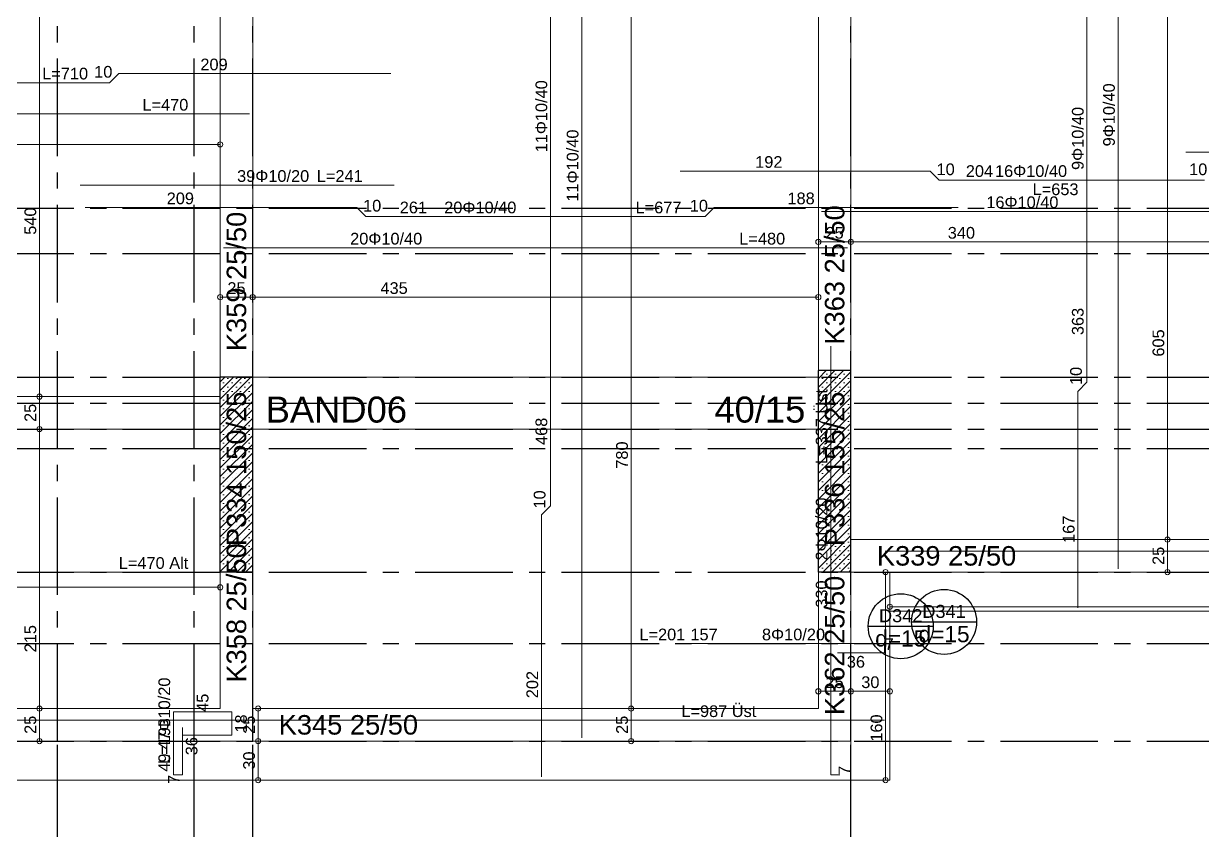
# Model space of a CAD drawing. Header units: millimetres. Extents: x 2232 to 85269, y -3593 to 5869.
# Drawn here: x 61868 to 62775, y 2874 to 3495 of the extents above; entities that cross this region are included whole.
import ezdxf

# ---------------------------------------------------------------- set-up
doc = ezdxf.new("R2010")
doc.units = ezdxf.units.MM
doc.linetypes.add('CENTER2', pattern=[112.5, 75, -12.5, 12.5, -12.5])
doc.linetypes.add('DASHDOT2', pattern=[12.7, 6.35, -3.175, 0, -3.175])
doc.layers.add('aks', color=251, linetype='DASHDOT2', lineweight=35)
for name, color, linetype in [('Donatı Topl. Uzun. Yazısı', 7, 'Continuous'), ('Donatı Uz. Yazısı', 7, 'Continuous'), ('Donatı Yazısı', 7, 'Continuous'), ('Donatı Çizgisi', 7, 'Continuous'), ('Döşeme', 7, 'Continuous'), ('Kiriş', 7, 'Continuous'), ('Panel', 7, 'Continuous'), ('Standart', 7, 'Continuous'), ('Statik Döşeme Kenarı', 7, 'Continuous'), ('Ölçülendirme', 7, 'Continuous')]:
    doc.layers.add(name, color=color, linetype=linetype)
doc.styles.add('arial_1_18', font='arial.ttf', dxfattribs={"height": 0.2})
pattern_1 = [(45, (0, 0), (-3.314563, 3.314563), []), (45, (3.3146, 0), (-3.314563, 3.314563), [0, -4.6875])]

# ---------------------------------------------------------------- blocks, each defined once
blk = doc.blocks.new('IDE612Entity5188')
at = {"layer": 'Kiriş', "color": 4, "linetype": 'Continuous', "lineweight": 5}
blk.add_lwpolyline([(550, 240), (975, 240)], dxfattribs=at)
blk = doc.blocks.new('IDE612Entity5189')
at = {"layer": 'Kiriş', "color": 4, "linetype": 'Continuous', "lineweight": 5}
blk.add_lwpolyline([(550, 265), (975, 265)], dxfattribs=at)
blk = doc.blocks.new('IDE612Entity5192')
at = {"layer": 'aks', "color": 251, "linetype": 'CENTER2', "lineweight": -3}
blk.add_lwpolyline([(955, -528), (955, 0)], dxfattribs=at)
blk = doc.blocks.new('IDE612Entity5194')
at = {"layer": 'aks', "color": 251, "linetype": 'CENTER2', "lineweight": -3}
blk.add_lwpolyline([(955, 0), (955, 2330)], dxfattribs=at)
blk = doc.blocks.new('IDE612Entity5241')
at = {"layer": 'aks', "color": 251, "linetype": 'CENTER2', "lineweight": -3}
blk.add_lwpolyline([(1460, -528), (1460, 0)], dxfattribs=at)
blk = doc.blocks.new('IDE612Entity5243')
at = {"layer": 'aks', "color": 251, "linetype": 'CENTER2', "lineweight": -3}
blk.add_lwpolyline([(1460, 0), (1460, 2330)], dxfattribs=at)
blk = doc.blocks.new('IDE612Entity5248')
at = {"layer": 'aks', "color": 251, "linetype": 'CENTER2', "lineweight": -3}
blk.add_lwpolyline([(850, -528), (850, 0)], dxfattribs=at)
blk = doc.blocks.new('IDE612Entity5250')
at = {"layer": 'aks', "color": 251, "linetype": 'CENTER2', "lineweight": -3}
blk.add_lwpolyline([(850, 0), (850, 2330)], dxfattribs=at)
blk = doc.blocks.new('IDE612Entity5255')
at = {"layer": 'aks', "color": 251, "linetype": 'CENTER2', "lineweight": -3}
blk.add_lwpolyline([(1000, -528), (1000, 0)], dxfattribs=at)
blk = doc.blocks.new('IDE612Entity5257')
at = {"layer": 'aks', "color": 251, "linetype": 'CENTER2', "lineweight": -3}
blk.add_lwpolyline([(1000, 0), (1000, 2330)], dxfattribs=at)
blk = doc.blocks.new('IDE612Entity5355')
at = {"layer": 'aks', "color": 251, "linetype": 'CENTER2', "lineweight": -3}
blk.add_lwpolyline([(0, 410), (3260, 410)], dxfattribs=at)
blk = doc.blocks.new('IDE612Entity5362')
at = {"layer": 'aks', "color": 251, "linetype": 'CENTER2', "lineweight": -3}
blk.add_lwpolyline([(0, 260), (3260, 260)], dxfattribs=at)
blk = doc.blocks.new('IDE612Entity5369')
at = {"layer": 'aks', "color": 251, "linetype": 'CENTER2', "lineweight": -3}
blk.add_lwpolyline([(0, 280), (3260, 280)], dxfattribs=at)
blk = doc.blocks.new('IDE612Entity5376')
at = {"layer": 'aks', "color": 251, "linetype": 'CENTER2', "lineweight": -3}
blk.add_lwpolyline([(0, 240), (3260, 240)], dxfattribs=at)
blk = doc.blocks.new('IDE612Entity5383')
at = {"layer": 'aks', "color": 251, "linetype": 'CENTER2', "lineweight": -3}
blk.add_lwpolyline([(0, 375), (3260, 375)], dxfattribs=at)
blk = doc.blocks.new('IDE612Entity5390')
at = {"layer": 'aks', "color": 251, "linetype": 'CENTER2', "lineweight": -3}
blk.add_lwpolyline([(0, 225), (3260, 225)], dxfattribs=at)
blk = doc.blocks.new('IDE612Entity5397')
at = {"layer": 'aks', "color": 251, "linetype": 'CENTER2', "lineweight": -3}
blk.add_lwpolyline([(0, 130), (3260, 130)], dxfattribs=at)
blk = doc.blocks.new('IDE612Entity5404')
at = {"layer": 'aks', "color": 251, "linetype": 'CENTER2', "lineweight": -3}
blk.add_lwpolyline([(0, 75), (3260, 75)], dxfattribs=at)
blk = doc.blocks.new('IDE612Entity5411')
at = {"layer": 'aks', "color": 251, "linetype": 'CENTER2', "lineweight": -3}
blk.add_lwpolyline([(0, 0), (3260, 0)], dxfattribs=at)
blk = doc.blocks.new('IDE612Entity5533')
at = {"layer": 'Panel', "linetype": 'Continuous', "lineweight": 5}
h = blk.add_hatch(dxfattribs=at)
h.set_pattern_fill('SACNCR', color=163, scale=50, style=0)
h.set_pattern_definition(pattern_1)
h.paths.add_polyline_path([(975, 130), (975, 280), (1000, 280), (1000, 130)])
blk = doc.blocks.new('IDE612Entity5534')
at = {"layer": 'Panel', "color": 164, "linetype": 'Continuous', "lineweight": -3}
blk.add_lwpolyline([(1000, 130), (975, 130)], dxfattribs=at)
blk = doc.blocks.new('IDE612Entity5535')
at = {"layer": 'Panel', "color": 164, "linetype": 'Continuous', "lineweight": -3}
blk.add_lwpolyline([(1000, 130), (1000, 280)], dxfattribs=at)
blk = doc.blocks.new('IDE612Entity5536')
at = {"layer": 'Panel', "color": 164, "linetype": 'Continuous', "lineweight": -3}
blk.add_lwpolyline([(1000, 280), (975, 280)], dxfattribs=at)
blk = doc.blocks.new('IDE612Entity5537')
at = {"layer": 'Panel', "color": 164, "linetype": 'Continuous', "lineweight": -3}
blk.add_lwpolyline([(975, 130), (975, 280)], dxfattribs=at)
blk = doc.blocks.new('IDE612Entity5538')
at = {"layer": 'Panel', "color": 159, "linetype": 'Continuous', "lineweight": -3, "style": 'arial_1_18'}
blk.add_text('P334 150/25', height=15, rotation=90, dxfattribs=at).set_placement((995, 150))
blk = doc.blocks.new('IDE612Entity5539')
at = {"layer": 'Panel', "linetype": 'Continuous', "lineweight": 5}
h = blk.add_hatch(dxfattribs=at)
h.set_pattern_fill('SACNCR', color=163, scale=50, style=0)
h.set_pattern_definition(pattern_1)
h.paths.add_polyline_path([(1435, 130), (1435, 285), (1460, 285), (1460, 130)])
blk = doc.blocks.new('IDE612Entity5540')
at = {"layer": 'Panel', "color": 164, "linetype": 'Continuous', "lineweight": -3}
blk.add_lwpolyline([(1460, 130), (1435, 130)], dxfattribs=at)
blk = doc.blocks.new('IDE612Entity5541')
at = {"layer": 'Panel', "color": 164, "linetype": 'Continuous', "lineweight": -3}
blk.add_lwpolyline([(1460, 130), (1460, 285)], dxfattribs=at)
blk = doc.blocks.new('IDE612Entity5542')
at = {"layer": 'Panel', "color": 164, "linetype": 'Continuous', "lineweight": -3}
blk.add_lwpolyline([(1460, 285), (1435, 285)], dxfattribs=at)
blk = doc.blocks.new('IDE612Entity5543')
at = {"layer": 'Panel', "color": 164, "linetype": 'Continuous', "lineweight": -3}
blk.add_lwpolyline([(1435, 130), (1435, 285)], dxfattribs=at)
blk = doc.blocks.new('IDE612Entity5544')
at = {"layer": 'Panel', "color": 159, "linetype": 'Continuous', "lineweight": -3, "style": 'arial_1_18'}
blk.add_text('P336 155/25', height=15, rotation=90, dxfattribs=at).set_placement((1455, 150))
blk = doc.blocks.new('IDE612Entity5650')
at = {"layer": 'Kiriş', "color": 4, "linetype": 'Continuous', "lineweight": 5}
blk.add_lwpolyline([(1000, 25), (1000, 130)], dxfattribs=at)
blk = doc.blocks.new('IDE612Entity5651')
at = {"layer": 'Kiriş', "color": 4, "linetype": 'Continuous', "lineweight": 5}
blk.add_lwpolyline([(975, 25), (975, 130)], dxfattribs=at)
blk = doc.blocks.new('IDE612Entity5652')
at = {"layer": 'Kiriş', "color": 159, "linetype": 'Continuous', "lineweight": 5, "style": 'arial_1_18'}
blk.add_text('K358 25/50', height=15, rotation=90, dxfattribs=at).set_placement((995, 45))
blk = doc.blocks.new('IDE612Entity5653')
at = {"layer": 'Kiriş', "color": 4, "linetype": 'Continuous', "lineweight": 5}
blk.add_lwpolyline([(1460, 0), (1460, 130)], dxfattribs=at)
blk = doc.blocks.new('IDE612Entity5654')
at = {"layer": 'Kiriş', "color": 4, "linetype": 'Continuous', "lineweight": 5}
blk.add_lwpolyline([(1435, 25), (1435, 130)], dxfattribs=at)
blk = doc.blocks.new('IDE612Entity5655')
at = {"layer": 'Kiriş', "color": 159, "linetype": 'Continuous', "lineweight": 5, "style": 'arial_1_18'}
blk.add_text('K362 25/50', height=15, rotation=90, dxfattribs=at).set_placement((1455, 20))
blk = doc.blocks.new('IDE612Entity5690')
at = {"layer": 'Kiriş', "color": 4, "linetype": 'Continuous', "lineweight": 5}
blk.add_lwpolyline([(1460, 130), (1490, 130)], dxfattribs=at)
blk = doc.blocks.new('IDE612Entity5691')
at = {"layer": 'Kiriş', "color": 4, "linetype": 'Continuous', "lineweight": 5}
blk.add_lwpolyline([(1490, 130), (1800, 130)], dxfattribs=at)
blk = doc.blocks.new('IDE612Entity5692')
at = {"layer": 'Kiriş', "color": 4, "linetype": 'Continuous', "lineweight": 5}
blk.add_lwpolyline([(1460, 155), (1800, 155)], dxfattribs=at)
blk = doc.blocks.new('IDE612Entity5693')
at = {"layer": 'Kiriş', "color": 159, "linetype": 'Continuous', "lineweight": 5, "style": 'arial_1_18'}
blk.add_text('K339 25/50', height=15, dxfattribs=at).set_placement((1480, 135))
blk = doc.blocks.new('IDE612Entity5703')
at = {"layer": 'Kiriş', "color": 4, "linetype": 'Continuous', "lineweight": 5}
blk.add_lwpolyline([(525, 0), (1000, 0)], dxfattribs=at)
blk = doc.blocks.new('IDE612Entity5704')
at = {"layer": 'Kiriş', "color": 4, "linetype": 'Continuous', "lineweight": 5}
blk.add_lwpolyline([(550, 25), (975, 25)], dxfattribs=at)
blk = doc.blocks.new('IDE612Entity5706')
at = {"layer": 'Kiriş', "color": 4, "linetype": 'Continuous', "lineweight": 5}
blk.add_lwpolyline([(1000, 0), (1460, 0)], dxfattribs=at)
blk = doc.blocks.new('IDE612Entity5707')
at = {"layer": 'Kiriş', "color": 4, "linetype": 'Continuous', "lineweight": 5}
blk.add_lwpolyline([(1000, 25), (1435, 25)], dxfattribs=at)
blk = doc.blocks.new('IDE612Entity5708')
at = {"layer": 'Kiriş', "color": 159, "linetype": 'Continuous', "lineweight": 5, "style": 'arial_1_18'}
blk.add_text('K345 25/50', height=15, dxfattribs=at).set_placement((1020, 5))
blk = doc.blocks.new('IDE612Entity5742')
at = {"layer": 'Kiriş', "color": 4, "linetype": 'Continuous', "lineweight": 5}
blk.add_lwpolyline([(1000, 280), (1000, 805)], dxfattribs=at)
blk = doc.blocks.new('IDE612Entity5743')
at = {"layer": 'Kiriş', "color": 4, "linetype": 'Continuous', "lineweight": 5}
blk.add_lwpolyline([(975, 280), (975, 805)], dxfattribs=at)
blk = doc.blocks.new('IDE612Entity5744')
at = {"layer": 'Kiriş', "color": 159, "linetype": 'Continuous', "lineweight": 5, "style": 'arial_1_18'}
blk.add_text('K359 25/50', height=15, rotation=90, dxfattribs=at).set_placement((995, 300))
blk = doc.blocks.new('IDE612Entity5745')
at = {"layer": 'Kiriş', "color": 4, "linetype": 'Continuous', "lineweight": 5}
blk.add_lwpolyline([(1460, 285), (1460, 760)], dxfattribs=at)
blk = doc.blocks.new('IDE612Entity5746')
at = {"layer": 'Kiriş', "color": 4, "linetype": 'Continuous', "lineweight": 5}
blk.add_lwpolyline([(1435, 285), (1435, 760)], dxfattribs=at)
blk = doc.blocks.new('IDE612Entity5747')
at = {"layer": 'Kiriş', "color": 159, "linetype": 'Continuous', "lineweight": 5, "style": 'arial_1_18'}
blk.add_text('K363 25/50', height=15, rotation=90, dxfattribs=at).set_placement((1455, 305))
blk = doc.blocks.new('IDE612Entity6123')
at = {"layer": 'Statik Döşeme Kenarı', "color": 1, "linetype": 'Continuous', "lineweight": 5}
blk.add_lwpolyline([(495, -30), (1460, -30)], dxfattribs=at)
blk = doc.blocks.new('IDE612Entity6124')
at = {"layer": 'Statik Döşeme Kenarı', "color": 1, "linetype": 'Continuous', "lineweight": 5}
blk.add_lwpolyline([(1460, -30), (1490, -30)], dxfattribs=at)
blk = doc.blocks.new('IDE612Entity6125')
at = {"layer": 'Statik Döşeme Kenarı', "color": 1, "linetype": 'Continuous', "lineweight": 5}
blk.add_lwpolyline([(1490, -30), (1490, 100)], dxfattribs=at)
blk = doc.blocks.new('IDE612Entity6126')
at = {"layer": 'Statik Döşeme Kenarı', "color": 1, "linetype": 'Continuous', "lineweight": 5}
blk.add_lwpolyline([(1490, 100), (3260, 100)], dxfattribs=at)
blk = doc.blocks.new('IDE612Entity6128')
at = {"layer": 'Statik Döşeme Kenarı', "color": 1, "linetype": 'Continuous', "lineweight": 5}
blk.add_lwpolyline([(1490, 100), (1490, 130)], dxfattribs=at)
blk = doc.blocks.new('IDE612Entity6129')
at = {"layer": 'Statik Döşeme Kenarı', "color": 1, "linetype": 'Continuous', "lineweight": 5}
blk.add_lwpolyline([(1460, -30), (1460, 0)], dxfattribs=at)
blk = doc.blocks.new('IDE612Entity6147')
at = {"layer": 'Döşeme', "color": 117, "linetype": 'Continuous', "lineweight": -3}
blk.add_lwpolyline([(1473.33, 88.33), (1523.33, 88.33)], dxfattribs=at)
blk.add_circle((1498.33, 88.33), 25, dxfattribs=at)
at = {"layer": 'Döşeme', "color": 178, "linetype": 'Continuous', "lineweight": -3, "style": 'arial_1_18'}
blk.add_text('D342', height=10, dxfattribs=at).set_placement((1481.64, 91.46))
at = {"layer": 'Döşeme', "color": 164, "linetype": 'Continuous', "lineweight": -3, "style": 'arial_1_18'}
blk.add_text('d=15', height=12.5, dxfattribs=at).set_placement((1478.67, 72.71))
blk = doc.blocks.new('IDE612Entity6148')
at = {"layer": 'Döşeme', "color": 117, "linetype": 'Continuous', "lineweight": -3}
blk.add_lwpolyline([(1506.67, 91.67), (1556.67, 91.67)], dxfattribs=at)
blk.add_circle((1531.67, 91.67), 25, dxfattribs=at)
at = {"layer": 'Döşeme', "color": 178, "linetype": 'Continuous', "lineweight": -3, "style": 'arial_1_18'}
blk.add_text('D341', height=10, dxfattribs=at).set_placement((1514.97, 94.79))
at = {"layer": 'Döşeme', "color": 164, "linetype": 'Continuous', "lineweight": -3, "style": 'arial_1_18'}
blk.add_text('d=15', height=12.5, dxfattribs=at).set_placement((1512, 76.04))
blk = doc.blocks.new('IDE612Entity6175')
at = {"layer": 'Kiriş', "color": 231, "linetype": 'Continuous', "lineweight": 5}
blk.add_lwpolyline([(975, 280), (1000, 280)], dxfattribs=at)
blk = doc.blocks.new('IDE612Entity6176')
at = {"layer": 'Kiriş', "color": 231, "linetype": 'Continuous', "lineweight": 5}
blk.add_lwpolyline([(1000, 280), (1435, 280)], dxfattribs=at)
blk = doc.blocks.new('IDE612Entity6177')
at = {"layer": 'Kiriş', "color": 231, "linetype": 'Continuous', "lineweight": 5}
blk.add_lwpolyline([(1000, 240), (1435, 240)], dxfattribs=at)
blk = doc.blocks.new('IDE612Entity6178')
at = {"layer": 'Kiriş', "color": 231, "linetype": 'Continuous', "lineweight": 5}
blk.add_lwpolyline([(975, 240), (975, 265)], dxfattribs=at)
blk = doc.blocks.new('IDE612Entity6179')
at = {"layer": 'Kiriş', "color": 231, "linetype": 'Continuous', "lineweight": 5}
blk.add_lwpolyline([(975, 265), (975, 280)], dxfattribs=at)
blk = doc.blocks.new('IDE612Entity6180')
at = {"layer": 'Kiriş', "color": 231, "linetype": 'Continuous', "lineweight": 5}
blk.add_lwpolyline([(1460, 240), (1460, 280)], dxfattribs=at)
blk = doc.blocks.new('IDE612Entity6181')
at = {"layer": 'Kiriş', "color": 166, "linetype": 'Continuous', "lineweight": 5, "style": 'arial_1_18'}
blk.add_text('BAND06', height=20, dxfattribs=at).set_placement((1010, 245))
blk = doc.blocks.new('IDE612Entity6182')
at = {"layer": 'Kiriş', "color": 166, "linetype": 'Continuous', "lineweight": 5, "style": 'arial_1_18'}
blk.add_text('40/15', height=20, dxfattribs=at).set_placement((1355.08, 245))
blk = doc.blocks.new('IDE612Entity6497')
at = {"layer": 'Donatı Çizgisi', "color": 5, "linetype": 'Continuous', "lineweight": 5}
for points in [[(1253, 2.5), (1253, 827.5)], [(1665.5, 132.5), (1665.5, 782.5)], [(1229, 181), (1229, 649)], [(1641.5, 276), (1641.5, 639)], [(890, 506.5), (897, 513.5)], [(897, 513.5), (1106.25, 513.5)], [(635, 506.5), (890, 506.5)], [(527.5, 482.5), (997.5, 482.5)], [(1717.5, 453), (1941, 453)], [(1328.75, 438.5), (1521, 438.5)], [(1521, 438.5), (1528, 431.5)], [(867.25, 427.7), (1108.75, 427.7)], [(1528, 431.5), (1732, 431.5)], [(871.25, 410.5), (1080, 410.5)], [(1080, 410.5), (1087, 403.5)], [(1348, 403.5), (1355, 410.5)], [(1355, 410.5), (1542.5, 410.5)], [(1087, 403.5), (1348, 403.5)], [(1437.5, 407.5), (1822.5, 407.5)], [(977.5, 379.5), (1457.5, 379.5)], [(1444.5, -26), (1444.5, 303.75)], [(1634.5, 269), (1641.5, 276)], [(1634.5, 102.5), (1634.5, 269)], [(1222, 174), (1229, 181)], [(1222, -27.5), (1222, 174)], [(1486.5, 146), (2686.5, 146)], [(527.5, 130), (997.5, 130)], [(1486, 75), (1328.75, 75)], [(1486, 68), (1486, 75)], [(1449.63, 68), (1486, 68)], [(939, -26), (939, 22.5)], [(939, 22.5), (984, 22.5)], [(984, 22.5), (984, 4.5)], [(499, 16), (1486, 16)], [(946, 10.37), (946, -26)], [(984, 4.5), (945.75, 4.5)], [(946, -26), (939, -26)], [(1451.5, -26), (1444.5, -26)]]:
    blk.add_lwpolyline(points, dxfattribs=at)
at = {"layer": 'Donatı Topl. Uzun. Yazısı', "color": 1, "linetype": 'Continuous', "lineweight": 5, "style": 'arial_1_18'}
for s, p in [('L=710', (838.11, 509)), ('L=470', (915.19, 485)), ('L=241', (1049.29, 430.2)), ('L=653', (1599.79, 420)), ('L=677', (1294.42, 406)), ('L=480', (1374.19, 382)), ('L=470 Alt', (897.02, 132.5)), ('L=201', (1297.37, 77.5)), ('L=987 Üst', (1329.64, 18.5))]:
    blk.add_text(s, height=9, dxfattribs=at).set_placement(p)
for s, p in [('L=337 Üst', (1442, 213.11)), ('L=193', (936.5, -17.66))]:
    blk.add_text(s, height=9, rotation=90, dxfattribs=at).set_placement(p)
at = {"layer": 'Donatı Uz. Yazısı', "color": 5, "linetype": 'Continuous', "lineweight": 5, "style": 'arial_1_18'}
for s, p in [('10', (878.12, 510.37)), ('209', (959.78, 516)), ('192', (1386.43, 441)), ('10', (1525.9, 435.37)), ('10', (1720.12, 435.37)), ('204', (1548.4, 434)), ('209', (933.88, 413)), ('188', (1411.25, 413)), ('10', (1084.9, 407.37)), ('261', (1113.1, 406)), ('10', (1336.12, 407.37)), ('157', (1336.61, 77.5)), ('7', (1486, 70.1)), ('36', (1456.9, 56.5))]:
    blk.add_text(s, height=9, dxfattribs=at).set_placement(p)
for s, p in [('363', (1639, 312.3)), ('10', (1637.63, 273.9)), ('468', (1226.5, 227.8)), ('10', (1225.13, 178.9)), ('167', (1632, 152.45)), ('330', (1442, 102.6)), ('202', (1219.5, 32.95)), ('45', (966, 22.5)), ('18', (995.5, 6.51)), ('36', (957.5, -10.88)), ('49', (936.5, -23.58)), ('7', (943.9, -32.99)), ('7', (1459.5, -26))]:
    blk.add_text(s, height=9, rotation=90, dxfattribs=at).set_placement(p)
at = {"layer": 'Donatı Yazısı', "color": 5, "linetype": 'Continuous', "lineweight": 5, "style": 'arial_1_18'}
for s, p in [('11Φ10/40', (1226.5, 452.91)), ('9Φ10/40', (1663, 457.5)), ('9Φ10/40', (1639, 439.35)), ('11Φ10/40', (1250.5, 415)), ('2Φ10/20', (1442, 138.88)), ('47Φ10/20', (936.5, -6.6))]:
    blk.add_text(s, height=9, rotation=90, dxfattribs=at).set_placement(p)
for s, p in [('39Φ10/20', (988, 430.2)), ('16Φ10/40', (1570.84, 434)), ('16Φ10/40', (1564.17, 410)), ('20Φ10/40', (1147.29, 406)), ('20Φ10/40', (1074.94, 382)), ('8Φ10/20', (1391.65, 77.5))]:
    blk.add_text(s, height=9, dxfattribs=at).set_placement(p)
blk = doc.blocks.new('IDE612Entity6498')
at = {"layer": 'Ölçülendirme', "color": 1, "linetype": 'Continuous', "lineweight": 5}
for points in [[(836, 240), (836, 805)], [(1291, 0), (1291, 805)], [(1703.5, 130), (1703.5, 760)], [(525, 459), (975, 459)], [(1435, 384), (1800, 384)], [(975, 341.5), (1435, 341.5)], [(836, 0), (836, 240)], [(1486.7, -30), (1486.7, 130)], [(525, 118.3), (975, 118.3)], [(1490, 103.3), (3260, 103.3)], [(1435, 38.3), (1490, 38.3)], [(1004.2, -30), (1004.2, 25)]]:
    blk.add_lwpolyline(points, dxfattribs=at)
for centre in [(975, 459), (1435, 384), (1460, 384), (975, 341.5), (1000, 341.5), (1435, 341.5), (836, 265), (836, 240), (836, 240), (1703.5, 155), (1486.7, 130), (1703.5, 130), (975, 118.3), (1490, 103.3), (1435, 38.3), (1460, 38.3), (1490, 38.3), (836, 25), (1004.2, 25), (1291, 25), (836, 0), (1004.2, 0), (1291, 0), (1004.2, -30), (1486.7, -30)]:
    blk.add_circle(centre, 2, dxfattribs=at)
at = {"layer": 'Ölçülendirme', "color": 1, "linetype": 'Continuous', "lineweight": 5, "style": 'arial_1_18'}
for s, p in [('540', (833.5, 389.51)), ('605', (1701, 295.76)), ('25', (833.5, 245.51)), ('780', (1288.5, 209.51)), ('25', (1701, 135.51)), ('215', (833.5, 68.26)), ('25', (833.5, 5.51)), ('25', (1001.7, 5.51)), ('25', (1288.5, 5.51)), ('160', (1484.2, -0.49)), ('30', (1001.7, -21.99))]:
    blk.add_text(s, height=9, rotation=90, dxfattribs=at).set_placement(p)
for s, p in [('25', (1440.51, 386.5)), ('340', (1534.51, 386.5)), ('25', (980.51, 344)), ('435', (1098.26, 344)), ('25', (1440.51, 40.8)), ('30', (1468.01, 40.8))]:
    blk.add_text(s, height=9, dxfattribs=at).set_placement(p)

msp = doc.modelspace()

# ---------------------------------------------------------------- block references
at = {"layer": 'aks'}
for name in ['IDE612Entity5250', 'IDE612Entity5194', 'IDE612Entity5257', 'IDE612Entity5243', 'IDE612Entity5355', 'IDE612Entity5383', 'IDE612Entity5369', 'IDE612Entity5362', 'IDE612Entity5376', 'IDE612Entity5390', 'IDE612Entity5397', 'IDE612Entity5404', 'IDE612Entity5411', 'IDE612Entity5248', 'IDE612Entity5192', 'IDE612Entity5255', 'IDE612Entity5241']:
    msp.add_blockref(name, (61044.62, 2942.89), dxfattribs=at)
at = {"layer": 'Döşeme'}
for name in ['IDE612Entity6147', 'IDE612Entity6148']:
    msp.add_blockref(name, (61044.62, 2942.89), dxfattribs=at)
at = {"layer": 'Kiriş'}
for name in ['IDE612Entity5743', 'IDE612Entity5742', 'IDE612Entity5746', 'IDE612Entity5745', 'IDE612Entity5747', 'IDE612Entity5744', 'IDE612Entity6175', 'IDE612Entity6179', 'IDE612Entity6176', 'IDE612Entity6180', 'IDE612Entity5189', 'IDE612Entity6178', 'IDE612Entity6181', 'IDE612Entity6182', 'IDE612Entity5188', 'IDE612Entity6177', 'IDE612Entity5652', 'IDE612Entity5692', 'IDE612Entity5693', 'IDE612Entity5651', 'IDE612Entity5650', 'IDE612Entity5654', 'IDE612Entity5655', 'IDE612Entity5653', 'IDE612Entity5690', 'IDE612Entity5691', 'IDE612Entity5704', 'IDE612Entity5707', 'IDE612Entity5708', 'IDE612Entity5703', 'IDE612Entity5706']:
    msp.add_blockref(name, (61044.62, 2942.89), dxfattribs=at)
at = {"layer": 'Panel'}
for name in ['IDE612Entity5539', 'IDE612Entity5542', 'IDE612Entity5543', 'IDE612Entity5541', 'IDE612Entity5533', 'IDE612Entity5536', 'IDE612Entity5537', 'IDE612Entity5535', 'IDE612Entity5538', 'IDE612Entity5544', 'IDE612Entity5534', 'IDE612Entity5540']:
    msp.add_blockref(name, (61044.62, 2942.89), dxfattribs=at)
at = {"layer": 'Standart'}
for name in ['IDE612Entity6497', 'IDE612Entity6498']:
    msp.add_blockref(name, (61044.62, 2942.89), dxfattribs=at)
at = {"layer": 'Statik Döşeme Kenarı'}
for name in ['IDE612Entity6128', 'IDE612Entity6125', 'IDE612Entity6126', 'IDE612Entity6129', 'IDE612Entity6123', 'IDE612Entity6124']:
    msp.add_blockref(name, (61044.62, 2942.89), dxfattribs=at)

doc.saveas('drawing.dxf')
